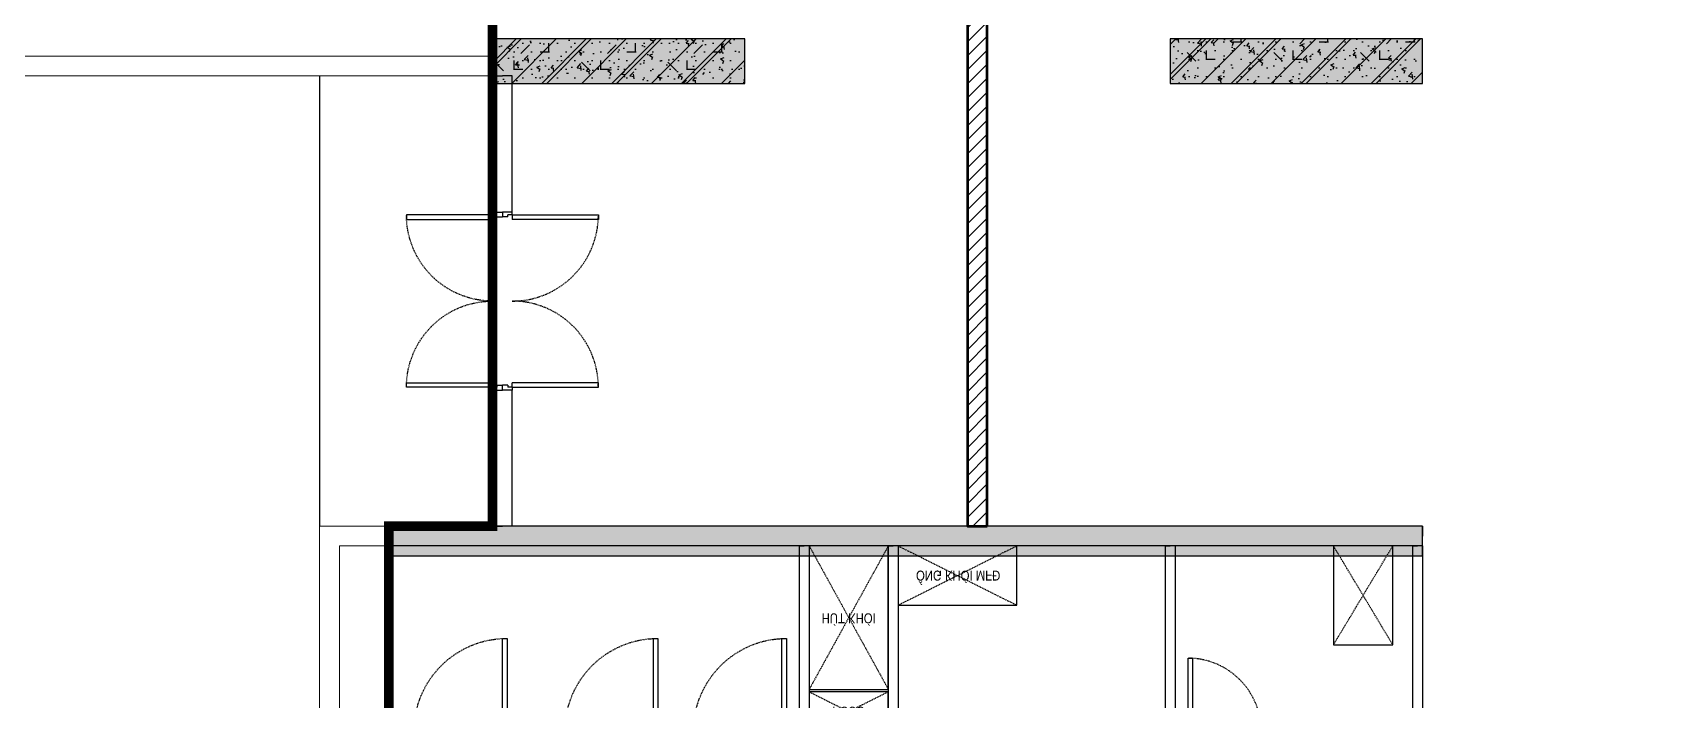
# Model space of a CAD drawing. Header units: millimetres. Extents: x 379264 to 1158416, y -283062 to 356890.
# Drawn here: x 726756.2 to 727086.9, y -20187.1 to -20052.1 of the extents above; entities that cross this region are included whole.
import ezdxf
from ezdxf.enums import TextEntityAlignment as Align

# ---------------------------------------------------------------- set-up
doc = ezdxf.new("R2010")
doc.units = ezdxf.units.MM
for name, pattern in [('BLOCK A - CHI TIET THANG 2$0$Center101', [13, 10, -1, 1, -1]), ('keyplan TANG 1$0$Core 1A$0$Hidden10.5', [1.5, 1, -0.5]), ('keyplan TANG 1$0$mb tang 1 TWB$0$Core 1A$0$Hidden10.5', [1.5, 1, -0.5]), ('keyplan TANG 1$0$mb tang 1 TWB$0$Hidden10.5', [1.5, 1, -0.5])]:
    doc.linetypes.add(name, pattern=pattern)
for name, color, linetype in [('BLOCK A - CHI TIET THANG 2$0$Basement Grid Line', 250, 'BLOCK A - CHI TIET THANG 2$0$Center101'), ('BLOCK A - CHI TIET THANG 2$0$DnW', 20, 'Continuous'), ('keyplan TANG 1$0$Concrete Line', 250, 'Continuous'), ('keyplan TANG 1$0$Furniture', 250, 'Continuous'), ('keyplan TANG 1$0$mb tang 1 TWB$0$Brick Wall', 250, 'Continuous'), ('keyplan TANG 1$0$mb tang 1 TWB$0$Curtain Line', 250, 'Continuous'), ('keyplan TANG 1$0$mb tang 1 TWB$0$Door', 250, 'Continuous'), ('keyplan TANG 1$0$mb tang 1 TWB$0$Furniture', 250, 'Continuous'), ('keyplan TANG 1$0$mb tang 1 TWB$0$Opening Hidden', 250, 'keyplan TANG 1$0$mb tang 1 TWB$0$Core 1A$0$Hidden10.5'), ('keyplan TANG 1$0$mb tang 1 TWB$0$Opening Line', 250, 'Continuous'), ('keyplan TANG 1$0$mb tang 1 TWB$0$Wall Hatch', 250, 'Continuous'), ('keyplan TANG 1$0$MB_Cot tang 1$0$Concrete Hatch', 250, 'Continuous'), ('keyplan TANG 1$0$MB_Cot tang 1$0$Concrete Line', 250, 'Continuous'), ('keyplan TANG 1$0$MB_Cot tang 1$0$Concrete Solid', 250, 'Continuous'), ('keyplan TANG 1$0$Opening Hidden', 250, 'keyplan TANG 1$0$Core 1A$0$Hidden10.5'), ('keyplan TANG 1$0$Opening Line', 250, 'Continuous'), ('keyplan TANG 1$0$Opening Text', 250, 'Continuous')]:
    doc.layers.add(name, color=color, linetype=linetype)
for name, color, linetype, lineweight in [('keyplan TANG 1$0$Hatch vat lieu', 250, 'Continuous', 5), ('keyplan TANG 1$0$mb tang 1 TWB$0$Ghi chu ban ve', 250, 'Continuous', 20), ('keyplan TANG 1$0$mb tang 1 TWB$0$Wall Line', 250, 'Continuous', 70), ('keyplan TANG 1$0$Net Thay khac', 250, 'Continuous', 15)]:
    doc.layers.add(name, color=color, linetype=linetype, lineweight=lineweight)
doc.styles.add('keyplan TANG 1$0$mb tang 1 TWB$0$Core 1A$0$VNI-HelveC', font='VHELVCN_0.TTF')
doc.styles.add('keyplan TANG 1$0$VNI-HelveC', font='VHELVCN_0.TTF')

# ---------------------------------------------------------------- blocks, each defined once
blk = doc.blocks.new('*U1374')
at = {"layer": 'keyplan TANG 1$0$Opening Hidden'}
for p, q in [((0, 0), (600, 1000)), ((600, 0), (0, 1000))]:
    blk.add_line(p, q, dxfattribs=at)
at = {"layer": 'keyplan TANG 1$0$Opening Line'}
blk.add_lwpolyline([(0, 0), (600, 5.684341886080801e-14), (600, 1000), (0, 1000)], close=True, dxfattribs=at)
at = {"layer": 'keyplan TANG 1$0$Opening Text', "style": 'keyplan TANG 1$0$VNI-HelveC'}
blk.add_attdef('OPENING', text='', height=100, dxfattribs=at).set_placement((750, 1325.000000000007), align=Align.MIDDLE_CENTER)
blk = doc.blocks.new('keyplan TANG 1$0$A$Cec98b088')
at = {"layer": 'keyplan TANG 1$0$Opening Line'}
blk.add_blockref('*U1374', (86399.9996527244, 135299.9999970782), dxfattribs=at)
blk = doc.blocks.new('*U90')
at = {"layer": 'keyplan TANG 1$0$mb tang 1 TWB$0$Opening Hidden'}
for p, q in [((0, 0), (800, 1450)), ((800, 0), (0, 1450))]:
    blk.add_line(p, q, dxfattribs=at)
at = {"layer": 'keyplan TANG 1$0$mb tang 1 TWB$0$Opening Line'}
blk.add_lwpolyline([(0, 0), (800, 5.684341886080801e-14), (800, 1450), (0, 1450)], close=True, dxfattribs=at)
at = {"layer": 'keyplan TANG 1$0$mb tang 1 TWB$0$Ghi chu ban ve', "style": 'keyplan TANG 1$0$mb tang 1 TWB$0$Core 1A$0$VNI-HelveC'}
blk.add_attdef('OPENING', text='', height=100, dxfattribs=at).set_placement((403.4188161135535, 731.1966042057539), align=Align.MIDDLE_CENTER)
blk = doc.blocks.new('keyplan TANG 1$0$mb tang 1 TWB$0$Door 1000-1')
at = {"color": 0, "linetype": 'ByBlock'}
blk.add_lwpolyline([(30, 100), (75, 100), (75, 1040.000000000015), (30, 1040.000000000015)], close=True, dxfattribs=at)
for points in [[(50, 55), (30, 55), (30, 100), (0, 100), (0, 0), (50, 0), (50, 55)], [(950.0000000000146, 55), (970.0000000000146, 55), (970.0000000000146, 100), (1000.000000000015, 100), (1000.000000000015, 0), (950.0000000000146, 0), (950.0000000000146, 55)]]:
    blk.add_lwpolyline(points, dxfattribs=at)
at = {"color": 0, "linetype": 'keyplan TANG 1$0$mb tang 1 TWB$0$Hidden10.5'}
blk.add_arc((30, 100), 940.0000000000146, 0, 90, dxfattribs=at)
blk = doc.blocks.new('*U92')
at = {"layer": 'keyplan TANG 1$0$mb tang 1 TWB$0$Door', "xscale": -1}
blk.add_blockref('keyplan TANG 1$0$mb tang 1 TWB$0$Door 1000-1', (1000.000000000015, 0), dxfattribs=at)
blk = doc.blocks.new('keyplan TANG 1$0$mb tang 1 TWB$0$Door 800-1')
at = {"color": 0, "linetype": 'ByBlock'}
for p, q in [((29.99999962575384, 100.0000000003201), (29.9999996257684, 840.0000000003201)), ((29.9999996257684, 840.0000000003201), (74.9999996257684, 840.0000000003201)), ((74.9999996257684, 840.0000000003201), (74.99999962575384, 100.0000000003201)), ((29.99999962575384, 100.0000000003201), (-3.742461558431387e-07, 100.000000000131)), ((-3.742461558431387e-07, 100.000000000131), (0, 0)), ((0, 0), (50, 4.074536263942719e-10)), ((29.99999962575384, 100.0000000003201), (29.99999979416316, 55.00000000033469)), ((29.99999962575384, 100.0000000003201), (74.99999962575384, 100.0000000003201)), ((49.99999979417771, 55.00000000046566), (29.99999979416316, 55.00000000033469)), ((49.99999979417771, 55.00000000046566), (50, 4.074536263942719e-10)), ((749.9999999304418, 55.00000000046566), (769.9999999304564, 55.00000000033469)), ((749.9999999304418, 55.00000000046566), (749.9999997246196, 4.074536263942719e-10)), ((799.9999997246196, 0), (749.9999997246196, 4.074536263942719e-10)), ((770.0000000988657, 100.0000000003201), (800.0000000988657, 100.000000000131)), ((770.0000000988657, 100.0000000003201), (769.9999999304564, 55.00000000033469)), ((800.0000000988657, 100.000000000131), (799.9999997246196, 0))]:
    blk.add_line(p, q, dxfattribs=at)
at = {"color": 0, "linetype": 'keyplan TANG 1$0$mb tang 1 TWB$0$Hidden10.5'}
blk.add_arc((29.99999962575384, 100.0000000003201), 740, 0, 90, dxfattribs=at)
for p in [(-100, 100), (-100, 0), (399.9999998623098, -1.496984622855294e-06)]:
    blk.add_point(p)
blk = doc.blocks.new('*U91')
at = {"layer": 'keyplan TANG 1$0$mb tang 1 TWB$0$Door', "xscale": -1}
blk.add_blockref('keyplan TANG 1$0$mb tang 1 TWB$0$Door 800-1', (799.9999997246196, 0), dxfattribs=at)
blk = doc.blocks.new('*U88')
at = {"layer": 'keyplan TANG 1$0$mb tang 1 TWB$0$Opening Hidden'}
for p, q in [((0, 0), (800, 400)), ((800, 0), (0, 400))]:
    blk.add_line(p, q, dxfattribs=at)
at = {"layer": 'keyplan TANG 1$0$mb tang 1 TWB$0$Opening Line'}
blk.add_lwpolyline([(0, 0), (800, 5.684341886080801e-14), (800, 400), (0, 400)], close=True, dxfattribs=at)
at = {"layer": 'keyplan TANG 1$0$mb tang 1 TWB$0$Ghi chu ban ve', "style": 'keyplan TANG 1$0$mb tang 1 TWB$0$Core 1A$0$VNI-HelveC'}
blk.add_attdef('OPENING', text='', height=100, dxfattribs=at).set_placement((399.9999035819201, 200.0000482090328), align=Align.MIDDLE_CENTER)
blk = doc.blocks.new('*U89')
at = {"layer": 'keyplan TANG 1$0$mb tang 1 TWB$0$Opening Hidden'}
for p, q in [((0, 0), (1200, 600)), ((1200, 0), (0, 600))]:
    blk.add_line(p, q, dxfattribs=at)
at = {"layer": 'keyplan TANG 1$0$mb tang 1 TWB$0$Opening Line'}
blk.add_lwpolyline([(0, 0), (1200, 5.684341886080801e-14), (1200, 600), (0, 600)], close=True, dxfattribs=at)
at = {"layer": 'keyplan TANG 1$0$mb tang 1 TWB$0$Ghi chu ban ve', "style": 'keyplan TANG 1$0$mb tang 1 TWB$0$Core 1A$0$VNI-HelveC'}
blk.add_attdef('OPENING', text='', height=100, dxfattribs=at).set_placement((599.9996034800424, 300.0001982600007), align=Align.MIDDLE_CENTER)
blk = doc.blocks.new('*U1407')
at = {"layer": 'keyplan TANG 1$0$mb tang 1 TWB$0$Door'}
blk.add_blockref('keyplan TANG 1$0$mb tang 1 TWB$0$Door 1000-1', (0, 0), dxfattribs=at)
blk = doc.blocks.new('keyplan TANG 1$0$mb tang 1 TWB$0$A$C2C4C50CE')
at = {"layer": 'keyplan TANG 1$0$mb tang 1 TWB$0$Brick Wall'}
for p, q in [((-19849.87999999989, -18075.00000289807), (-22699.87999999971, -18075.00000289807)), ((-22699.87999999971, -18075.00000289807), (-22699.87999999971, -23475.00000289823)), ((-19849.87999999989, -18075.00000289807), (-19849.87999999989, -18175.00000289807)), ((-19849.87999999989, -18275.00000289807), (-19849.87999999989, -18175.00000289807)), ((-19849.87999999989, -18275.00000289807), (-22499.87999999971, -18275.00000289807)), ((-22499.87999999971, -18275.00000289807), (-22499.87999999971, -23475.00000289823)), ((-18849.87999999989, -20975.00000289812), (-19549.87999999989, -20975.00000289812)), ((-19549.87999999989, -20975.00000289812), (-19549.87999999989, -21075.00000289812)), ((-18849.87999999989, -20975.00000289812), (-18849.87999999989, -21075.00000289812)), ((-16349.87999999989, -20975.00000289812), (-17649.87999999989, -20975.00000289812)), ((-17649.87999999989, -20975.00000289812), (-17649.87999999989, -21075.00000289812)), ((-16349.87999999989, -20975.00000289812), (-16349.87999999989, -21075.00000289812)), ((-14149.87999999989, -20975.00000289812), (-15149.87999999989, -20975.00000289812)), ((-15149.87999999989, -20975.00000289812), (-15149.87999999989, -21075.00000289812)), ((-14149.87999999989, -20975.00000289812), (-14149.87999999989, -21075.00000289812)), ((-12549.87999999989, -20975.00000289812), (-12949.87999999989, -20975.00000289812)), ((-12949.87999999989, -20975.00000289812), (-12949.87999999989, -21075.00000289812)), ((-12549.87999999989, -20975.00000289812), (-12549.87999999989, -21075.00000289812)), ((-19549.87999999989, -21175.00000289812), (-19549.87999999989, -21075.00000289812)), ((-18849.87999999989, -21175.00000289812), (-18849.87999999989, -21075.00000289812)), ((-17649.87999999989, -21175.00000289812), (-17649.87999999989, -21075.00000289812)), ((-16349.87999999989, -21175.00000289812), (-16349.87999999989, -21075.00000289812)), ((-15149.87999999989, -21175.00000289812), (-15149.87999999989, -21075.00000289812)), ((-14149.87999999989, -21175.00000289812), (-14149.87999999989, -21075.00000289812)), ((-12949.87999999989, -21175.00000289812), (-12949.87999999989, -21075.00000289812)), ((-12549.87999999989, -21175.00000289812), (-12549.87999999989, -21075.00000289812)), ((-18849.87999999989, -21175.00000289812), (-19549.87999999989, -21175.00000289812)), ((-16349.87999999989, -21175.00000289812), (-17649.87999999989, -21175.00000289812)), ((-14149.87999999989, -21175.00000289812), (-15149.87999999989, -21175.00000289812)), ((-12549.87999999989, -21175.00000289812), (-12949.87999999989, -21175.00000289812)), ((-22474.880001064972, -23475.00000289835), (-22699.879999995934, -23475.0000028982)), ((-22699.879999995934, -23475.0000028982), (-22699.879999995992, -23575.0000028982)), ((-22699.87999999971, -23475.00000289823), (-22599.87999999971, -23475.00000289823)), ((-22499.87999999971, -23475.00000289823), (-22599.87999999971, -23475.00000289823)), ((-22474.880001064972, -23475.00000289835), (-22474.88000106503, -23575.00000289835)), ((-20949.88000018703, -23475.00000289835), (-21474.88000069081, -23475.00000289835)), ((-21474.88000069081, -23475.00000289835), (-21474.88000069081, -23575.00000289835)), ((-20949.88000018703, -23475.00000289835), (-20949.88000018703, -23575.00000289835)), ((-19849.87999999989, -23475.0000028982), (-19949.87999981275, -23475.0000028982)), ((-19949.87999981275, -23475.0000028982), (-19949.87999981275, -23575.0000028982)), ((-19849.87999999989, -23475.0000028982), (-19849.87999999989, -23575.0000028982)), ((-22699.87999999605, -23675.0000028982), (-22699.879999995992, -23575.0000028982)), ((-22474.88000106509, -23675.00000289835), (-22474.88000106503, -23575.00000289835)), ((-21474.88000069081, -23675.00000289835), (-21474.88000069081, -23575.00000289835)), ((-20949.88000018703, -23675.00000289835), (-20949.88000018703, -23575.00000289835)), ((-19949.87999981275, -23675.0000028982), (-19949.87999981275, -23575.0000028982)), ((-19849.87999999989, -23675.0000028982), (-19849.87999999989, -23575.0000028982)), ((-18549.88069454773, -25550.00000406241), (-18549.88069454435, -23575.00000289809)), ((-18549.88069454435, -23575.00000289809), (-16949.88069475099, -23575.00000289814)), ((-17649.88034727209, -25549.99962268687), (-17649.88034727209, -23574.9996224013)), ((-17649.88034727209, -23574.9996224013), (-17599.88034727209, -23574.9996224013)), ((-17549.88034727209, -23574.9996224013), (-17599.88034727209, -23574.9996224013)), ((-17549.88034727209, -25549.99962268687), (-17549.88034727209, -23574.9996224013)), ((-16949.88069475099, -23575.00000289814), (-16949.880694750995, -23625.00000289814)), ((-16949.880694750995, -23675.00000289814), (-16949.880694750995, -23625.00000289814)), ((-14849.88069462538, -25550.0000031836), (-14849.88069462538, -23575.00000289809)), ((-14849.88069462538, -23575.00000289809), (-14799.88069462538, -23575.00000289809)), ((-14749.88069462538, -23575.00000289809), (-14799.88069462538, -23575.00000289809)), ((-14749.88069462538, -25550.0000031836), (-14749.88069462538, -23575.00000289809)), ((-22474.88000106509, -23675.00000289835), (-22699.87999999605, -23675.0000028982)), ((-20949.88000018703, -23675.00000289835), (-21474.88000069081, -23675.00000289835)), ((-19849.87999999989, -23675.0000028982), (-19949.87999981275, -23675.0000028982)), ((-18449.88069454773, -25550.00000406241), (-18449.88069454435, -23675.000002898094)), ((-18449.88069454435, -23675.000002898094), (-16949.880694750995, -23675.00000289814)), ((-12349.87999973184, -25550.00000088602), (-12349.87999973184, -23675.00000289809)), ((-12349.87999973184, -23675.00000289809), (-12299.87999973184, -23675.00000289809)), ((-12249.87999973184, -23675.00000289809), (-12299.87999973184, -23675.00000289809)), ((-12249.87999973184, -25550.00000088602), (-12249.87999973184, -23675.00000289809)), ((-12249.87999973184, -25550.00000088602), (-22699.87999999605, -25550.00000088602)), ((-22699.87999999605, -25550.00000088602), (-22699.87999999605, -25650.00000088602)), ((-18549.88069454773, -25550.00000406241), (-18499.88069454773, -25550.00000406241)), ((-18449.88069454773, -25550.00000406241), (-18499.88069454773, -25550.00000406241)), ((-17649.88034727209, -25549.99962268687), (-17599.88034727209, -25549.99962268687)), ((-17549.88034727209, -25549.99962268687), (-17599.88034727209, -25549.99962268687)), ((-14849.88069462538, -25550.0000031836), (-14799.88069462538, -25550.0000031836)), ((-14749.88069462538, -25550.0000031836), (-14799.88069462538, -25550.0000031836)), ((-12349.87999973184, -25550.00000088602), (-12299.87999973184, -25550.00000088602)), ((-12249.87999973184, -25550.00000088602), (-12299.87999973184, -25550.00000088602)), ((-12249.87999973184, -25550.00000088602), (-12249.87999973184, -25650.00000088602)), ((-22699.87999999605, -25750.00000088602), (-22699.87999999605, -25650.00000088602)), ((-12249.87999973184, -25750.00000088602), (-22699.87999999605, -25750.00000088602)), ((-12249.87999973184, -25750.00000088602), (-12249.87999973184, -25650.00000088602))]:
    blk.add_line(p, q, dxfattribs=at)
at = {"layer": 'keyplan TANG 1$0$mb tang 1 TWB$0$Door'}
for p, q in [((-12449.87999999989, -21525.00000289812), (-12449.87999999989, -21550.00000289812)), ((-12449.87999999989, -21525.00000289812), (-12249.87999999989, -21525.00000289812)), ((-12449.87999999989, -21575.00000289812), (-12449.87999999989, -21550.00000289812)), ((-12449.87999999989, -21575.00000289812), (-12249.87999999989, -21575.00000289812)), ((-12249.87999999989, -21525.00000289812), (-12249.87999999989, -21550.00000289812)), ((-12249.87999999989, -21575.00000289812), (-12249.87999999989, -21550.00000289812)), ((-12449.87999999989, -23175.00000252384), (-12449.87999999989, -23200.00000252384)), ((-12449.87999999989, -23175.00000252384), (-12249.87999999989, -23175.00000252384)), ((-12449.87999999989, -23225.00000252384), (-12449.87999999989, -23200.00000252384)), ((-12449.87999999989, -23225.00000252384), (-12249.87999999989, -23225.00000252384)), ((-12249.87999999989, -23175.00000252384), (-12249.87999999989, -23200.00000252384)), ((-12249.87999999989, -23225.00000252384), (-12249.87999999989, -23200.00000252384)), ((-12449.87999999989, -23525.00000289806), (-12449.87999999989, -23550.00000289806)), ((-12449.87999999989, -23525.00000289806), (-12249.87999999989, -23525.00000289806)), ((-12449.87999999989, -23575.00000289806), (-12449.87999999989, -23550.00000289806)), ((-12449.87999999989, -23575.00000289806), (-12249.87999999989, -23575.00000289806)), ((-12249.87999999989, -23525.00000289806), (-12249.87999999989, -23550.00000289806)), ((-12249.87999999989, -23575.00000289806), (-12249.87999999989, -23550.00000289806))]:
    blk.add_line(p, q, dxfattribs=at)
ref = blk.add_blockref('*U88', (-17649.8803472094, -24075.00063284369), dxfattribs=dict(xscale=-1))
ref.add_attrib('OPENING', 'PCCC', dxfattribs={"layer": 'keyplan TANG 1$0$mb tang 1 TWB$0$Ghi chu ban ve', "height": 100, "style": 'keyplan TANG 1$0$mb tang 1 TWB$0$Core 1A$0$VNI-HelveC'}).set_placement((-18053.346917458, -23874.73391796798), align=Align.MIDDLE_CENTER)
ref = blk.add_blockref('*U90', (-17649.88034727209, -25550.00000406241), dxfattribs=dict(xscale=-1))
ref.add_attrib('OPENING', 'HUÙT KHOÙI', dxfattribs={"layer": 'keyplan TANG 1$0$mb tang 1 TWB$0$Ghi chu ban ve', "height": 100, "style": 'keyplan TANG 1$0$mb tang 1 TWB$0$Core 1A$0$VNI-HelveC'}).set_placement((-18050.632496719, -24818.53673318999), align=Align.MIDDLE_CENTER)
ref = blk.add_blockref('*U89', (-16349.88034727209, -25550.00002871348), dxfattribs=dict(xscale=-1))
ref.add_attrib('OPENING', 'OÁNG KHOÙI MFÑ', dxfattribs={"layer": 'keyplan TANG 1$0$mb tang 1 TWB$0$Ghi chu ban ve', "height": 100, "style": 'keyplan TANG 1$0$mb tang 1 TWB$0$Core 1A$0$VNI-HelveC'}).set_placement((-16943.74661741883, -25249.7331637868), align=Align.MIDDLE_CENTER)
at = {"layer": 'keyplan TANG 1$0$mb tang 1 TWB$0$Door', "rotation": 180}
for name, p in [('*U1407', (-21474.88000106509, -23575.0000028982)), ('*U1407', (-19949.88000018697, -23575.00000289809)), ('*U91', (-13849.88069518661, -23575.00000289809))]:
    blk.add_blockref(name, p, dxfattribs=at)
at = {"layer": 'keyplan TANG 1$0$mb tang 1 TWB$0$Door', "xscale": -1, "rotation": 180}
blk.add_blockref('*U92', (-19649.88069462526, -23575.00000289809), dxfattribs=at)
blk = doc.blocks.new('keyplan TANG 1$0$mb tang 1 TWB$0$A$C67f029bb')
at = {"xscale": -1, "rotation": 180}
blk.add_blockref('keyplan TANG 1$0$mb tang 1 TWB$0$A$C2C4C50CE', (-42386.04693365446, -82383.47322800069), dxfattribs=at)
blk = doc.blocks.new('*U105')
at = {"layer": 'keyplan TANG 1$0$mb tang 1 TWB$0$Wall Hatch'}
h = blk.add_hatch(dxfattribs=at)
h.set_pattern_fill('LINE10', color=256, scale=100, angle=45, style=0, pattern_type=2)
h.set_pattern_definition([(45, (149.9999999999993, 12300), (-70.71067811865474, 70.71067811865476), [])])
h.paths.add_polyline_path([(4.17577084022014e-12, -9400), (0, 0), (-200.0000000000001, 2.486899575160353e-14), (-199.999999999996, -9400)])
at = {"layer": 'keyplan TANG 1$0$mb tang 1 TWB$0$Wall Line'}
blk.add_lwpolyline([(4.17577084022014e-12, -9400), (0, 0), (-200.0000000000001, 2.486899575160353e-14), (-199.999999999996, -9400)], close=True, dxfattribs=at)
blk = doc.blocks.new('keyplan TANG 1$0$mb tang 1 TWB$0$Door 1800-1')
at = {"color": 0, "linetype": 'ByBlock'}
for p, q in [((29.99999962575384, 100.0000000003201), (29.9999996257684, 970.0000000003201)), ((29.9999996257684, 970.0000000003201), (74.9999996257684, 970.0000000003201)), ((74.9999996257684, 970.0000000003201), (74.99999962575384, 100.0000000003201)), ((1724.999999999985, 970.0000000003201), (1725, 100.0000000003201)), ((1769.999999999985, 970.0000000003201), (1724.999999999985, 970.0000000003201)), ((1770, 100.0000000003201), (1769.999999999985, 970.0000000003201)), ((29.99999962575384, 100.0000000003201), (-3.742461558431387e-07, 100.000000000131)), ((-3.742461558431387e-07, 100.000000000131), (0, 0)), ((0, 0), (50, 4.074536263942719e-10)), ((29.99999962575384, 100.0000000003201), (29.99999979416316, 55.00000000033469)), ((29.99999962575384, 100.0000000003201), (74.99999962575384, 100.0000000003201)), ((49.99999979417771, 55.00000000046566), (29.99999979416316, 55.00000000033469)), ((49.99999979417771, 55.00000000046566), (50, 4.074536263942719e-10)), ((1770, 100.0000000003201), (1725, 100.0000000003201)), ((1749.999999831576, 55.00000000046566), (1769.999999831591, 55.00000000033469)), ((1749.999999831576, 55.00000000046566), (1749.999999625754, 4.074536263942719e-10)), ((1799.999999625754, 0), (1749.999999625754, 4.074536263942719e-10)), ((1770, 100.0000000003201), (1800, 100.000000000131)), ((1770, 100.0000000003201), (1769.999999831591, 55.00000000033469)), ((1800, 100.000000000131), (1799.999999625754, 0))]:
    blk.add_line(p, q, dxfattribs=at)
at = {"color": 0, "linetype": 'keyplan TANG 1$0$mb tang 1 TWB$0$Hidden10.5'}
for centre, start, end in [((29.99999962575384, 100.0000000003201), 0, 90), ((1770, 100.0000000003201), 90, 180)]:
    blk.add_arc(centre, 870.0000001871231, start, end, dxfattribs=at)
blk = doc.blocks.new('*U1408')
at = {"layer": 'keyplan TANG 1$0$mb tang 1 TWB$0$Door'}
blk.add_blockref('keyplan TANG 1$0$mb tang 1 TWB$0$Door 1800-1', (0, 0), dxfattribs=at)
blk = doc.blocks.new('*U1389')
at = {"layer": 'keyplan TANG 1$0$MB_Cot tang 1$0$Concrete Hatch'}
h = blk.add_hatch(dxfattribs=at)
h.set_pattern_fill('CONCRETE', color=256, scale=50, style=0, pattern_type=2)
h.set_pattern_definition([(45, (2000, -399.9999999999998), (-176.7766952966369, 176.7766952966369), []), (45, (2000, -349.9999999999998), (-353.5533905932737, 353.5533905932738), []), (49.99999999999999, (2000, -399.9999999999998), (358.6300913003767, -31.37606749129755), [37.5, -412.5]), (355, (2000, -399.9999999999998), (-69.3756668065, 376.0960668500059), [30, -330]), (100.4514, (2029.88584, -402.6146699999998), (289.2546908570108, 344.7197710304768), [31.870095, -350.571056]), (46.18420000000001, (2000, -299.9999999999998), (533.6205243128222, -82.75950716450905), [56.25, -618.75]), (96.6356, (2044.4683725, -306.8966534999998), (467.3313527743517, 487.0589354502209), [47.805144, -525.8565]), (351.1842, (2000, -299.9999999999998), (467.3309725668136, 487.0593004626623), [45, -495]), (21, (2050, -324.9999999999998), (298.4535260592309, -201.3094453326694), [37.5, -412.5]), (326.0000000000001, (2050, -324.9999999999998), (121.6576659607909, 362.5750225234265), [30, -330]), (71.4514, (2074.8711165, -341.7758029999998), (420.111314290745, 161.2652483549762), [31.870095, -350.571056]), (37.50000000000001, (2000, -399.9999999999998), (6.079927658645334, 166.4469269156558), [0, -326, 0, -335, 0, -331.25]), (7.499999999999999, (2000, -399.9999999999998), (131.5347687210743, 197.2058559411801), [0, -191, 0, -318.5, 0, -126.25]), (327.5, (1888.5, -399.9999999999998), (266.9112180862045, -11.2774358671899), [0, -125, 0, -390, 0, -517.5]), (317.5, (1838.5, -399.9999999999998), (291.5930846711931, 50.05249116615882), [0, -162.5, 0, -259, 0, -367.5]), (0, (2175, -224.9999999999998), (0, 875), [87.5, -787.5]), (0, (2437.5, -49.99999999999983), (0, 875), [87.5, -787.5]), (0, (2262.5, 300.0000000000002), (0, 875), [87.5, -350, 87.5, -350]), (90, (2175, -224.9999999999998), (-875, 5.35782974626967e-14), [87.5, -787.5]), (90, (2262.5, 300.0000000000002), (-875, 5.35782974626967e-14), [87.5, -787.5]), (90, (2525, -49.99999999999983), (-875, 5.35782974626967e-14), [87.5, -787.5]), (90, (2700, 212.5000000000002), (-875, 5.35782974626967e-14), [87.5, -787.5]), (135, (2262.5, -224.9999999999998), (-875.016357447105, 8.881784197001252e-14), [123.76, -1113.7]), (135, (2350, 300.0000000000002), (-875.016357447105, 8.881784197001252e-14), [123.76, -1113.7]), (45, (2437.5, -49.99999999999983), (8.881784197001252e-14, 875.016357447105), [123.76, -247.485, 123.76, -742.455]), (0, (1825, -399.9999999999998), (87.5, 87.5), [-175, 0])])
h.paths.add_polyline_path([(-250, 50), (-250, -399.9999999999998), (2300, -399.9999999999999), (2300, 50)])
at = {"layer": 'keyplan TANG 1$0$MB_Cot tang 1$0$Concrete Solid'}
blk.add_hatch(color=256, dxfattribs=at).paths.add_polyline_path([(-250, 50), (-250, -399.9999999999998), (2300, -399.9999999999999), (2300, 50)])
at = {"layer": 'keyplan TANG 1$0$MB_Cot tang 1$0$Concrete Line'}
blk.add_lwpolyline([(-250, 50), (-250, -399.9999999999998), (2300, -399.9999999999999), (2300, 50)], close=True, dxfattribs=at)
blk = doc.blocks.new('*U1392')
at = {"layer": 'keyplan TANG 1$0$MB_Cot tang 1$0$Concrete Hatch'}
h = blk.add_hatch(dxfattribs=at)
h.set_pattern_fill('CONCRETE', color=256, scale=50, style=0, pattern_type=2)
h.set_pattern_definition([(45, (2000, -299.9999999998835), (-176.7766952966369, 176.7766952966369), []), (45, (2000, -249.9999999998835), (-353.5533905932737, 353.5533905932738), []), (49.99999999999999, (2000, -299.9999999998835), (358.6300913003767, -31.37606749129755), [37.5, -412.5]), (355, (2000, -299.9999999998835), (-69.3756668065, 376.0960668500059), [30, -330]), (100.4514, (2029.88584, -302.6146699998835), (289.2546908570108, 344.7197710304768), [31.870095, -350.571056]), (46.18420000000001, (2000, -199.9999999998835), (533.6205243128222, -82.75950716450905), [56.25, -618.75]), (96.6356, (2044.4683725, -206.8966534998835), (467.3313527743517, 487.0589354502209), [47.805144, -525.8565]), (351.1842, (2000, -199.9999999998835), (467.3309725668136, 487.0593004626623), [45, -495]), (21, (2050, -224.9999999998835), (298.4535260592309, -201.3094453326694), [37.5, -412.5]), (326.0000000000001, (2050, -224.9999999998835), (121.6576659607909, 362.5750225234265), [30, -330]), (71.4514, (2074.8711165, -241.7758029998835), (420.111314290745, 161.2652483549762), [31.870095, -350.571056]), (37.50000000000001, (2000, -299.9999999998835), (6.079927658645334, 166.4469269156558), [0, -326, 0, -335, 0, -331.25]), (7.499999999999999, (2000, -299.9999999998835), (131.5347687210743, 197.2058559411801), [0, -191, 0, -318.5, 0, -126.25]), (327.5, (1888.5, -299.9999999998835), (266.9112180862045, -11.2774358671899), [0, -125, 0, -390, 0, -517.5]), (317.5, (1838.5, -299.9999999998835), (291.5930846711931, 50.05249116615882), [0, -162.5, 0, -259, 0, -367.5]), (0, (2175, -124.9999999998835), (0, 875), [87.5, -787.5]), (0, (2437.5, 50.00000000011653), (0, 875), [87.5, -787.5]), (0, (2262.5, 400.0000000001165), (0, 875), [87.5, -350, 87.5, -350]), (90, (2175, -124.9999999998835), (-875, 5.35782974626967e-14), [87.5, -787.5]), (90, (2262.5, 400.0000000001165), (-875, 5.35782974626967e-14), [87.5, -787.5]), (90, (2525, 50.00000000011653), (-875, 5.35782974626967e-14), [87.5, -787.5]), (90, (2700, 312.5000000001165), (-875, 5.35782974626967e-14), [87.5, -787.5]), (135, (2262.5, -124.9999999998835), (-875.016357447105, 8.881784197001252e-14), [123.76, -1113.7]), (135, (2350, 400.0000000001165), (-875.016357447105, 8.881784197001252e-14), [123.76, -1113.7]), (45, (2437.5, 50.00000000011653), (8.881784197001252e-14, 875.016357447105), [123.76, -247.485, 123.76, -742.455]), (0, (1825, -299.9999999998835), (87.5, 87.5), [-175, 0])])
h.paths.add_polyline_path([(-250, 100.0000000001164), (-250, -349.9999999999999), (2300, -350), (2300, 100.0000000001164)])
at = {"layer": 'keyplan TANG 1$0$MB_Cot tang 1$0$Concrete Solid'}
blk.add_hatch(color=256, dxfattribs=at).paths.add_polyline_path([(-250, 100.0000000001164), (-250, -349.9999999999999), (2300, -350), (2300, 100.0000000001164)])
at = {"layer": 'keyplan TANG 1$0$MB_Cot tang 1$0$Concrete Line'}
blk.add_lwpolyline([(-250, 100.0000000001164), (-250, -349.9999999999999), (2300, -350), (2300, 100.0000000001164)], close=True, dxfattribs=at)
blk = doc.blocks.new('*U1401')
at = {"layer": 'keyplan TANG 1$0$MB_Cot tang 1$0$Concrete Hatch'}
h = blk.add_hatch(dxfattribs=at)
h.set_pattern_fill('CONCRETE', color=256, scale=50, style=0, pattern_type=2)
h.set_pattern_definition([(45, (-6900, -49.99999999999986), (-176.7766952966369, 176.7766952966369), []), (45, (-6900, 1.4210854715202e-13), (-353.5533905932737, 353.5533905932738), []), (49.99999999999999, (-6900, -49.99999999999986), (358.6300913003767, -31.37606749129755), [37.5, -412.5]), (355, (-6900, -49.99999999999986), (-69.3756668065, 376.0960668500059), [30, -330]), (100.4514, (-6870.11416, -52.61466999999985), (289.2546908570108, 344.7197710304768), [31.870095, -350.571056]), (46.18420000000001, (-6900, 50.00000000000014), (533.6205243128222, -82.75950716450905), [56.25, -618.75]), (96.6356, (-6855.5316275, 43.10334650000013), (467.3313527743517, 487.0589354502209), [47.805144, -525.8565]), (351.1842, (-6900, 50.00000000000014), (467.3309725668136, 487.0593004626623), [45, -495]), (21, (-6850, 25.00000000000014), (298.4535260592309, -201.3094453326694), [37.5, -412.5]), (326.0000000000001, (-6850, 25.00000000000014), (121.6576659607909, 362.5750225234265), [30, -330]), (71.4514, (-6825.1288835, 8.224197000000146), (420.111314290745, 161.2652483549762), [31.870095, -350.571056]), (37.50000000000001, (-6900, -49.99999999999986), (6.079927658645334, 166.4469269156558), [0, -326, 0, -335, 0, -331.25]), (7.499999999999999, (-6900, -49.99999999999986), (131.5347687210743, 197.2058559411801), [0, -191, 0, -318.5, 0, -126.25]), (327.5, (-7011.5, -49.99999999999986), (266.9112180862045, -11.2774358671899), [0, -125, 0, -390, 0, -517.5]), (317.5, (-7061.5, -49.99999999999986), (291.5930846711931, 50.05249116615882), [0, -162.5, 0, -259, 0, -367.5]), (0, (-6725, 125.0000000000001), (0, 875), [87.5, -787.5]), (0, (-6462.5, 300.0000000000001), (0, 875), [87.5, -787.5]), (0, (-6637.5, 650.0000000000001), (0, 875), [87.5, -350, 87.5, -350]), (90, (-6725, 125.0000000000001), (-875, 5.35782974626967e-14), [87.5, -787.5]), (90, (-6637.5, 650.0000000000001), (-875, 5.35782974626967e-14), [87.5, -787.5]), (90, (-6375, 300.0000000000001), (-875, 5.35782974626967e-14), [87.5, -787.5]), (90, (-6200, 562.5000000000001), (-875, 5.35782974626967e-14), [87.5, -787.5]), (135, (-6637.5, 125.0000000000001), (-875.016357447105, 8.881784197001252e-14), [123.76, -1113.7]), (135, (-6550, 650.0000000000001), (-875.016357447105, 8.881784197001252e-14), [123.76, -1113.7]), (45, (-6462.5, 300.0000000000001), (8.881784197001252e-14, 875.016357447105), [123.76, -247.485, 123.76, -742.455]), (0, (-7075, -49.99999999999986), (87.5, 87.5), [-175, 0])])
h.paths.add_polyline_path([(-8650, 150), (-8650, -149.9999999999999), (1800, -150), (1800, 150)])
at = {"layer": 'keyplan TANG 1$0$MB_Cot tang 1$0$Concrete Solid'}
blk.add_hatch(color=256, dxfattribs=at).paths.add_polyline_path([(-8650, 150), (-8650, -149.9999999999999), (1800, -150), (1800, 150)])
at = {"layer": 'keyplan TANG 1$0$MB_Cot tang 1$0$Concrete Line'}
blk.add_lwpolyline([(-8650, 150), (-8650, -149.9999999999999), (1800, -150), (1800, 150)], close=True, dxfattribs=at)
blk = doc.blocks.new('keyplan TANG 1')
at = {"color": 7, "const_width": 100}
blk.add_lwpolyline([(82500.00071040692, 103725.2593077353), (82500.00071040692, 122524.7406868417), (79198.45461165802, 122524.7406868417), (79198.45461165802, 128825.0000012901), (76850.00000000146, 128825.0000012901), (76850.00000000102, 136500.0000023285), (77898.45461165837, 136500.0000023284), (77898.45461165837, 145899.9999999999)], dxfattribs=at)
at = {"layer": 'keyplan TANG 1$0$Furniture'}
blk.add_line((76150.00000000099, 141049.9999999999), (76150.00000000099, 136499.9999970782), dxfattribs=at)
at = {"layer": 'keyplan TANG 1$0$Hatch vat lieu'}
blk.add_lwpolyline([(77898.45461165893, 141249.9999999999), (72650.00000000105, 141249.9999999999), (72650.00000000105, 132899.9999999998, -0.4142135623730951), (69850.00000000105, 130099.9999999998), (65749.99999994226, 130099.9999999998, -0.4142135623739446), (62749.99999994226, 133100.0000000086), (62749.99999997625, 145899.9999999999)], format="xyb", dxfattribs=at)
blk.add_lwpolyline([(76849.99999999744, 136299.9999970782), (76350.00000000105, 136299.9999970782), (76350.00000000105, 127374.8705699102)], dxfattribs=at)
at = {"layer": 'keyplan TANG 1$0$mb tang 1 TWB$0$Curtain Line'}
for p, q in [((77898.45461165872, 139674.9999983519), (77898.45461165886, 141049.9999999999)), ((77898.45461165886, 141049.9999999999), (77998.45461165886, 141049.99999999988)), ((78098.45461165886, 141049.99999999988), (77998.45461165886, 141049.99999999988)), ((78098.45461165872, 139674.99999835188), (78098.45461165886, 141049.99999999988)), ((77898.45461165872, 139674.9999983519), (77998.45461165872, 139674.9999983519)), ((78098.45461165872, 139674.99999835188), (77998.45461165872, 139674.9999983519)), ((77898.45461165837, 136499.9999970782), (77898.45461165851, 137874.999998539)), ((77898.45461165851, 137874.999998539), (77998.45461165851, 137874.999998539)), ((78098.45461165851, 137874.99999853896), (77998.45461165851, 137874.999998539)), ((78098.45461165837, 136499.9999970782), (78098.45461165851, 137874.99999853896)), ((77898.45461165837, 136499.9999970782), (77998.45461165837, 136499.9999970782)), ((78098.45461165837, 136499.9999970782), (77998.45461165837, 136499.9999970782))]:
    blk.add_line(p, q, dxfattribs=at)
at = {"layer": 'keyplan TANG 1$0$mb tang 1 TWB$0$Furniture'}
blk.add_line((76150.00000000099, 141049.9999999999), (76150.00000000099, 136499.9999970782), dxfattribs=at)
at = {"layer": 'keyplan TANG 1$0$Net Thay khac'}
for points in [[(77898.45461165893, 141049.9999999999), (72850.00000000105, 141049.9999999999), (72850.00000000105, 132899.9999999998, -0.414213562373095), (69850.00000000105, 129899.9999999998), (65549.99999994226, 129899.9999999998, -0.414213562373095), (62549.99999994226, 132899.9999999998), (62549.99999994226, 145899.9999999999)], [(76849.99999999744, 136499.9999970782), (76150.00000000105, 136499.9999970782), (76150.00000000099, 74804.87005053653, 0.2818337768156034), (77786.09354582714, 72132.8372692513), (81322.01928782777, 70327.96721871459, 0.1185413434814177), (82685.92574200156, 69999.99999999988), (99552.09518931291, 69999.99999999994)]]:
    blk.add_lwpolyline(points, format="xyb", dxfattribs=at)
blk.add_blockref('keyplan TANG 1$0$mb tang 1 TWB$0$A$C67f029bb', (141935.9269336516, 193133.4732241927))
at = {"layer": 'keyplan TANG 1$0$Concrete Line'}
blk.add_blockref('keyplan TANG 1$0$A$Cec98b088', (0, -1.091393642127514e-10), dxfattribs=at)
at = {"layer": 'keyplan TANG 1$0$mb tang 1 TWB$0$Brick Wall'}
blk.add_blockref('*U105', (82899.9999999972, 145899.9999999999), dxfattribs=at)
at = {"layer": 'keyplan TANG 1$0$mb tang 1 TWB$0$Door', "xscale": -1, "rotation": 90}
blk.add_blockref('*U1408', (77998.45461165893, 139674.9999983519), dxfattribs=at)
at = {"layer": 'keyplan TANG 1$0$mb tang 1 TWB$0$Door', "rotation": 270}
blk.add_blockref('*U1408', (77998.45461165893, 139674.9999983519), dxfattribs=at)
at = {"layer": 'keyplan TANG 1$0$MB_Cot tang 1$0$Concrete Line'}
for name, p in [('*U1389', (78150.00000000105, 141374.9999999999)), ('*U1392', (85000, 141324.9999999998))]:
    blk.add_blockref(name, p, dxfattribs=at)
at = {"layer": 'keyplan TANG 1$0$MB_Cot tang 1$0$Concrete Line', "rotation": 180}
blk.add_blockref('*U1401', (78650.00000000102, 136350.0000023285), dxfattribs=at)
blk = doc.blocks.new('A$C70971DB5')
at = {"layer": 'BLOCK A - CHI TIET THANG 2$0$DnW', "xscale": 0.02, "yscale": 0.02, "zscale": 0.02}
blk.add_blockref('keyplan TANG 1', (-344.3025020973291, 957.4590439008753), dxfattribs=at)

msp = doc.modelspace()

# ---------------------------------------------------------------- block references
at = {"layer": 'BLOCK A - CHI TIET THANG 2$0$Basement Grid Line'}
msp.add_blockref('A$C70971DB5', (725635.4544973763, -23839.34762621439), dxfattribs=at)

doc.saveas('drawing.dxf')
